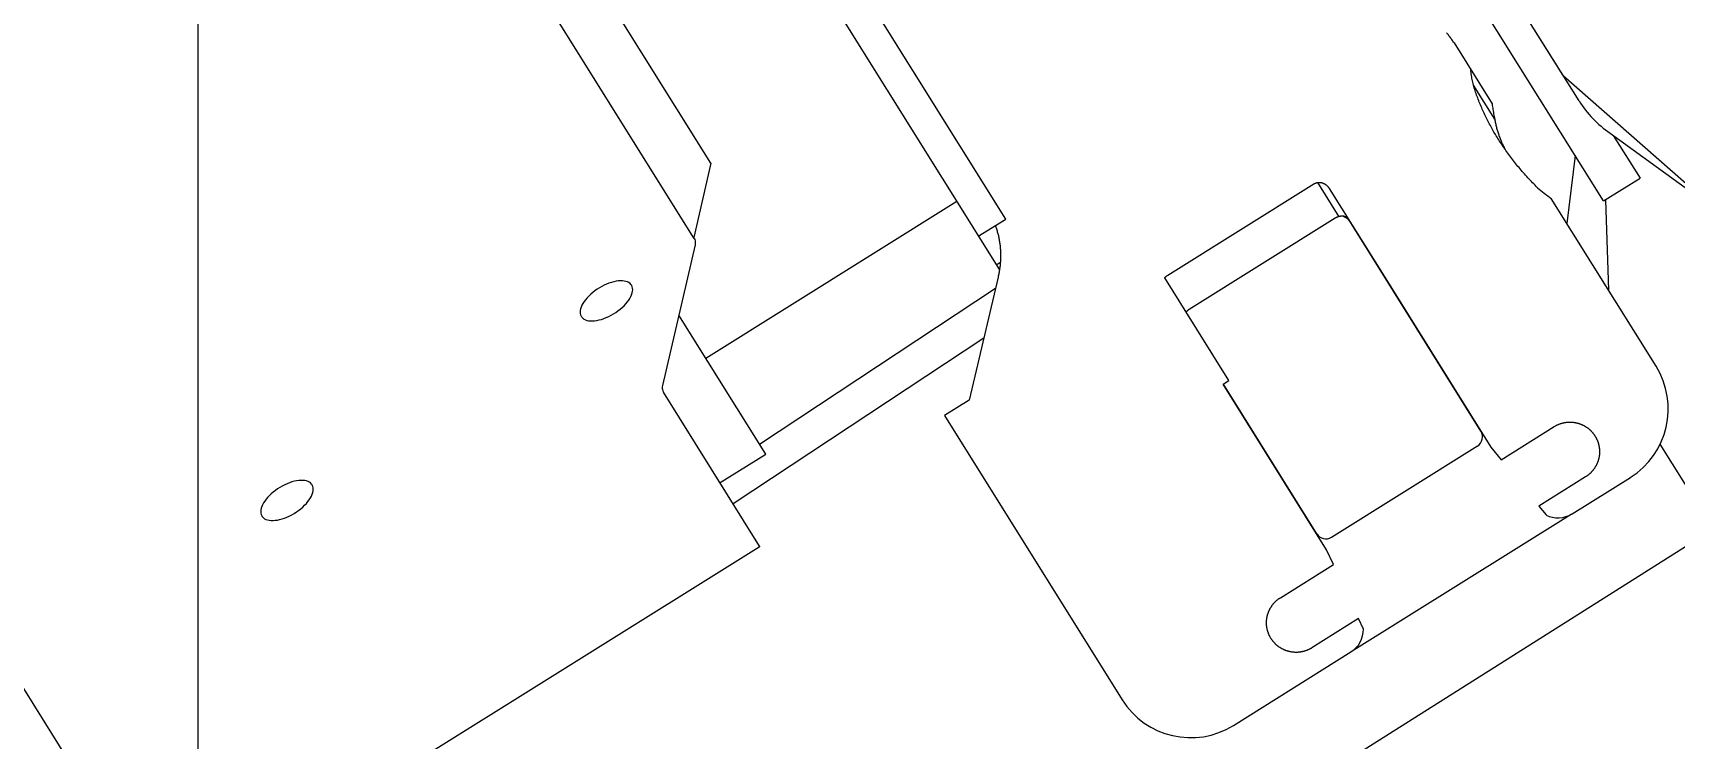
# Model space of a CAD drawing. Extents: x -79364 to 3230, y 28528 to 72157.
# Drawn here: x -67050.5 to -66745.1, y 55026.4 to 55157.9 of the extents above; entities that cross this region are included whole.
import ezdxf

# ---------------------------------------------------------------- set-up
doc = ezdxf.new("R2010")
doc.units = 0
doc.header["$LTSCALE"] = 500
doc.linetypes.add('CENTER', pattern=[7, 4, -1, 1, -1])
doc.layers.get('0').update_dxf_attribs({"linetype": 'CONTINUOUS'})
doc.layers.add('S0CO1', color=1, linetype='CONTINUOUS')

# ---------------------------------------------------------------- blocks, each defined once
blk = doc.blocks.new('PK65002M m platform_side')
at = {"linetype": 'Continuous'}
for p, q in [((-9763.57, 5988.58), (-9840.82, 6112.21)), ((-9874.67, 5985.22), (-9940.55, 6090.66)), ((-9945.77, 6087.69), (-9875.83, 5975.75)), ((-9929.48, 5995.57), (-9972.31, 6064.1)), ((-9771.06, 6011.89), (-9799.7, 6057.73)), ((-9932.56, 5981.62), (-9974.1, 6048.11)), ((-9768.12, 6007.18), (-9786.83, 6037.12)), ((-9791.35, 6017.95), (-9784.26, 6006.6)), ((-9771.06, 6011.89), (-9743.64, 5987.77)), ((-9783.79, 6003.76), (-9787.76, 6010.12)), ((-9762.34, 6001.2), (-9741.12, 5985.76)), ((-9761.75, 6000.77), (-9756.78, 5992.82)), ((-9929.48, 5995.57), (-9932.66, 5981.79)), ((-9768.86, 5997.05), (-9770.36, 5984.36)), ((-9763.57, 5988.58), (-9756.78, 5992.82)), ((-9844.55, 5974.77), (-9817.42, 5991.73)), ((-9816.74, 5992.01), (-9812.77, 5985.65)), ((-9814.55, 5990.92), (-9803.74, 5973.61)), ((-9883.77, 5988.46), (-9930.41, 5959.32)), ((-9753.8, 5957.86), (-9773.27, 5989.02)), ((-9763.22, 5988.79), (-9762.64, 5972)), ((-9879.76, 5982.04), (-9874.67, 5985.22)), ((-9813.44, 5985.37), (-9840.58, 5968.41)), ((-9786.35, 5945.78), (-9810.72, 5984.79)), ((-10040.95, 5872.02), (-10108.95, 5980.85)), ((-9932.41, 5980.39), (-9938.44, 5954.29)), ((-9876.43, 5976.72), (-9875.66, 5977.21)), ((-9876.09, 5974.4), (-9881.48, 5951.56)), ((-9833.18, 5955.21), (-9845.11, 5974.29)), ((-9920.43, 5943.34), (-9876.57, 5972.39)), ((-9803.74, 5973.61), (-9784.49, 5942.81)), ((-9919.28, 5941.51), (-9935.43, 5967.34)), ((-9878.76, 5963.07), (-9925.3, 5932.26)), ((-9920.4, 5924.43), (-9938.29, 5953.06)), ((-9834.27, 5954.53), (-9833.18, 5955.21)), ((-9834.27, 5954.53), (-9816.88, 5926.7)), ((-9815.02, 5923.74), (-9834.27, 5954.53)), ((-9881.48, 5951.56), (-9886.05, 5948.71)), ((-9886.05, 5948.71), (-9853.03, 5895.86)), ((-9782.59, 5940.47), (-9772.73, 5946.63)), ((-9743.86, 5928.73), (-9753.02, 5943.39)), ((-9927.76, 5936.21), (-9919.28, 5941.51)), ((-9814.12, 5926.07), (-9786.98, 5943.03)), ((-9784.49, 5942.81), (-9782.59, 5940.47)), ((-9766.89, 5937.31), (-9775.6, 5931.86)), ((-9769.38, 5930.44), (-9758.58, 5937.19)), ((-9775.6, 5931.86), (-9774.24, 5930.2)), ((-9769.58, 5930.31), (-9810.49, 5904.76)), ((-9978.24, 5779.02), (-9743.14, 5927.67)), ((-9920.52, 5924.24), (-10030.43, 5855.56)), ((-9813.75, 5920.99), (-9815.02, 5923.74)), ((-9823.61, 5914.83), (-9813.75, 5920.99)), ((-9809.08, 5910.94), (-9817.79, 5905.5)), ((-9808.17, 5908.98), (-9809.08, 5910.94)), ((-9832.36, 5891.09), (-9810.52, 5904.74))]:
    blk.add_line(p, q, dxfattribs=at)
at = {"linetype": 'CENTER'}
blk.add_lwpolyline([(-10024.79, 7536.37), (-10024.79, 4362.95)], dxfattribs=at)
at = {"linetype": 'Continuous'}
for points in [[(-9791.35, 6017.95), (-9791.45, 6018.1), (-9791.55, 6018.26), (-9791.65, 6018.41), (-9791.75, 6018.56), (-9791.86, 6018.7), (-9791.96, 6018.85), (-9792.07, 6019), (-9792.18, 6019.14), (-9792.29, 6019.29), (-9792.4, 6019.43), (-9792.52, 6019.57), (-9792.64, 6019.71), (-9792.76, 6019.85)], [(-9787.76, 6010.12), (-9787.82, 6010.38), (-9787.87, 6010.63), (-9787.92, 6010.89), (-9787.97, 6011.15), (-9788.02, 6011.4), (-9788.06, 6011.66), (-9788.1, 6011.92), (-9788.14, 6012.18), (-9788.17, 6012.44), (-9788.21, 6012.7), (-9788.24, 6012.96)], [(-9784.99, 6003.33), (-9785.12, 6003.58), (-9785.25, 6003.84), (-9785.38, 6004.1), (-9785.5, 6004.35), (-9785.63, 6004.61), (-9785.75, 6004.87), (-9785.87, 6005.13), (-9785.98, 6005.38), (-9786.1, 6005.64), (-9786.21, 6005.9), (-9786.33, 6006.16), (-9786.44, 6006.42), (-9786.54, 6006.68), (-9786.65, 6006.95), (-9786.75, 6007.21), (-9786.85, 6007.47), (-9786.95, 6007.73), (-9787.05, 6008), (-9787.15, 6008.26), (-9787.24, 6008.53), (-9787.33, 6008.79), (-9787.42, 6009.06), (-9787.51, 6009.32), (-9787.6, 6009.59), (-9787.68, 6009.86), (-9787.76, 6010.12)], [(-9784.26, 6006.6), (-9784.23, 6006.34), (-9784.2, 6006.08), (-9784.16, 6005.82), (-9784.13, 6005.56), (-9784.08, 6005.3), (-9784.04, 6005.04), (-9784, 6004.79), (-9783.95, 6004.53), (-9783.9, 6004.27), (-9783.84, 6004.02), (-9783.79, 6003.76)], [(-9783.19, 6000.18), (-9783.34, 6000.42), (-9783.49, 6000.66), (-9783.63, 6000.9), (-9783.78, 6001.14), (-9783.92, 6001.38), (-9784.06, 6001.62), (-9784.2, 6001.86), (-9784.33, 6002.11), (-9784.47, 6002.35), (-9784.6, 6002.59), (-9784.73, 6002.84), (-9784.86, 6003.08), (-9784.99, 6003.33)], [(-9783.79, 6003.76), (-9783.75, 6003.57), (-9783.72, 6003.39), (-9783.68, 6003.2), (-9783.64, 6003.02), (-9783.6, 6002.84), (-9783.56, 6002.65), (-9783.52, 6002.47), (-9783.47, 6002.29), (-9783.43, 6002.11), (-9783.38, 6001.93), (-9783.33, 6001.75), (-9783.27, 6001.58), (-9783.22, 6001.4), (-9783.16, 6001.22), (-9783.11, 6001.05), (-9783.05, 6000.88), (-9782.99, 6000.7), (-9782.93, 6000.53), (-9782.86, 6000.36), (-9782.8, 6000.19), (-9782.73, 6000.02), (-9782.66, 5999.85), (-9782.59, 5999.68), (-9782.52, 5999.51), (-9782.45, 5999.34), (-9782.37, 5999.18), (-9782.29, 5999.01)], [(-9775.84, 5991.04), (-9776.07, 5991.27), (-9776.29, 5991.5), (-9776.52, 5991.73), (-9776.74, 5991.96), (-9776.96, 5992.19), (-9777.18, 5992.42), (-9777.4, 5992.65), (-9777.62, 5992.89), (-9777.83, 5993.12), (-9778.04, 5993.35), (-9778.25, 5993.59), (-9778.46, 5993.82), (-9778.66, 5994.06), (-9778.87, 5994.3), (-9779.07, 5994.54), (-9779.27, 5994.77), (-9779.47, 5995.01), (-9779.66, 5995.25), (-9779.86, 5995.49), (-9780.05, 5995.73), (-9780.24, 5995.98), (-9780.43, 5996.22), (-9780.62, 5996.46), (-9780.8, 5996.7), (-9780.99, 5996.95), (-9781.17, 5997.19), (-9781.35, 5997.44), (-9781.52, 5997.69), (-9781.7, 5997.93), (-9781.87, 5998.18), (-9782.04, 5998.43), (-9782.21, 5998.68), (-9782.38, 5998.92), (-9782.55, 5999.17), (-9782.71, 5999.42), (-9782.88, 5999.67), (-9783.04, 5999.93), (-9783.19, 6000.18)], [(-9782.29, 5999.01), (-9782.21, 5998.84), (-9782.13, 5998.68), (-9782.05, 5998.51), (-9781.97, 5998.35), (-9781.9, 5998.22)], [(-9817.42, 5991.73), (-9817.38, 5991.75), (-9817.35, 5991.77), (-9817.32, 5991.79), (-9817.29, 5991.8), (-9817.26, 5991.82), (-9817.22, 5991.84), (-9817.19, 5991.85), (-9817.16, 5991.87), (-9817.12, 5991.88), (-9817.09, 5991.9), (-9817.05, 5991.91), (-9817.02, 5991.93), (-9816.99, 5991.94), (-9816.95, 5991.95), (-9816.92, 5991.96), (-9816.88, 5991.97), (-9816.85, 5991.98), (-9816.81, 5991.99), (-9816.78, 5992), (-9816.74, 5992.01)], [(-9816.74, 5992.01), (-9816.71, 5992.02), (-9816.68, 5992.02), (-9816.64, 5992.03), (-9816.61, 5992.03), (-9816.57, 5992.03), (-9816.54, 5992.03), (-9816.51, 5992.03), (-9816.47, 5992.03), (-9816.44, 5992.03), (-9816.4, 5992.03), (-9816.37, 5992.03), (-9816.33, 5992.03), (-9816.29, 5992.03), (-9816.26, 5992.03), (-9816.22, 5992.02), (-9816.19, 5992.02), (-9816.15, 5992.01), (-9816.11, 5992.01), (-9816.08, 5992), (-9816.04, 5991.99), (-9816, 5991.98), (-9815.97, 5991.98), (-9815.93, 5991.97), (-9815.89, 5991.96)], [(-9815.89, 5991.96), (-9815.85, 5991.94), (-9815.81, 5991.93), (-9815.78, 5991.92), (-9815.74, 5991.91), (-9815.7, 5991.89), (-9815.66, 5991.88), (-9815.63, 5991.86), (-9815.59, 5991.84), (-9815.55, 5991.83), (-9815.51, 5991.81), (-9815.48, 5991.79), (-9815.44, 5991.77), (-9815.4, 5991.75), (-9815.36, 5991.72), (-9815.33, 5991.7), (-9815.29, 5991.68), (-9815.25, 5991.65), (-9815.22, 5991.63), (-9815.18, 5991.6), (-9815.15, 5991.58), (-9815.11, 5991.55), (-9815.08, 5991.52), (-9815.04, 5991.49), (-9815.01, 5991.46), (-9814.97, 5991.43), (-9814.94, 5991.4), (-9814.91, 5991.37), (-9814.87, 5991.33), (-9814.84, 5991.3), (-9814.81, 5991.26), (-9814.78, 5991.23), (-9814.75, 5991.19), (-9814.72, 5991.16), (-9814.69, 5991.12), (-9814.66, 5991.08), (-9814.63, 5991.04), (-9814.61, 5991), (-9814.58, 5990.96), (-9814.55, 5990.92)], [(-9876.62, 5984), (-9876.57, 5983.89), (-9876.51, 5983.72), (-9876.45, 5983.55), (-9876.39, 5983.37), (-9876.34, 5983.2), (-9876.28, 5983.02), (-9876.23, 5982.84), (-9876.18, 5982.66), (-9876.13, 5982.48), (-9876.09, 5982.31), (-9876.04, 5982.13), (-9876, 5981.94), (-9875.96, 5981.76), (-9875.93, 5981.58), (-9875.89, 5981.4), (-9875.86, 5981.22), (-9875.83, 5981.03), (-9875.8, 5980.85), (-9875.77, 5980.66), (-9875.75, 5980.48), (-9875.72, 5980.29), (-9875.7, 5980.1), (-9875.68, 5979.92), (-9875.67, 5979.73), (-9875.65, 5979.54), (-9875.64, 5979.36), (-9875.63, 5979.17), (-9875.63, 5978.98), (-9875.62, 5978.79), (-9875.62, 5978.6), (-9875.62, 5978.41), (-9875.62, 5978.22), (-9875.62, 5978.03), (-9875.63, 5977.84), (-9875.63, 5977.65), (-9875.64, 5977.46), (-9875.66, 5977.27), (-9875.67, 5977.08), (-9875.69, 5976.89), (-9875.7, 5976.69), (-9875.73, 5976.5), (-9875.75, 5976.31), (-9875.77, 5976.12), (-9875.8, 5975.93), (-9875.83, 5975.74), (-9875.86, 5975.55), (-9875.89, 5975.36), (-9875.93, 5975.16), (-9875.97, 5974.97), (-9876.01, 5974.78), (-9876.05, 5974.59), (-9876.09, 5974.4)], [(-9812.77, 5985.65), (-9812.8, 5985.64), (-9812.84, 5985.63), (-9812.87, 5985.62), (-9812.91, 5985.61), (-9812.94, 5985.6), (-9812.98, 5985.59), (-9813.01, 5985.58), (-9813.05, 5985.57), (-9813.08, 5985.55), (-9813.11, 5985.54), (-9813.15, 5985.52), (-9813.18, 5985.51), (-9813.22, 5985.49), (-9813.25, 5985.48), (-9813.28, 5985.46), (-9813.31, 5985.44), (-9813.35, 5985.43), (-9813.38, 5985.41), (-9813.41, 5985.39), (-9813.44, 5985.37)], [(-9812, 5985.74), (-9812.04, 5985.74), (-9812.07, 5985.74), (-9812.11, 5985.74), (-9812.14, 5985.74), (-9812.18, 5985.74), (-9812.21, 5985.74), (-9812.25, 5985.74), (-9812.28, 5985.74), (-9812.32, 5985.74), (-9812.35, 5985.73), (-9812.39, 5985.73), (-9812.43, 5985.72), (-9812.47, 5985.72), (-9812.5, 5985.71), (-9812.54, 5985.71), (-9812.58, 5985.7), (-9812.61, 5985.69), (-9812.65, 5985.68), (-9812.69, 5985.67), (-9812.73, 5985.66), (-9812.77, 5985.65)], [(-9810.95, 5985.15), (-9810.96, 5985.17), (-9810.98, 5985.2), (-9810.99, 5985.22), (-9811.01, 5985.24), (-9811.02, 5985.26), (-9811.04, 5985.28), (-9811.06, 5985.3), (-9811.07, 5985.32), (-9811.09, 5985.34), (-9811.11, 5985.35), (-9811.13, 5985.37), (-9811.15, 5985.39), (-9811.17, 5985.41), (-9811.19, 5985.42), (-9811.21, 5985.44), (-9811.23, 5985.46), (-9811.25, 5985.47), (-9811.27, 5985.49), (-9811.29, 5985.5), (-9811.32, 5985.52), (-9811.34, 5985.53), (-9811.36, 5985.55), (-9811.39, 5985.56), (-9811.41, 5985.57), (-9811.44, 5985.59), (-9811.47, 5985.6), (-9811.49, 5985.61), (-9811.52, 5985.62), (-9811.55, 5985.63), (-9811.57, 5985.64), (-9811.6, 5985.65), (-9811.63, 5985.66), (-9811.66, 5985.67), (-9811.69, 5985.68), (-9811.72, 5985.69), (-9811.75, 5985.7), (-9811.78, 5985.7), (-9811.81, 5985.71), (-9811.84, 5985.72), (-9811.87, 5985.72), (-9811.91, 5985.73), (-9811.94, 5985.73), (-9811.97, 5985.73), (-9812, 5985.74)], [(-9932.56, 5981.62), (-9932.45, 5981.41), (-9932.39, 5981.19), (-9932.36, 5980.94), (-9932.37, 5980.67), (-9932.41, 5980.39)], [(-9845.11, 5974.29), (-9845.08, 5974.32), (-9845.06, 5974.34), (-9845.03, 5974.37), (-9845.01, 5974.4), (-9844.98, 5974.43), (-9844.96, 5974.45), (-9844.93, 5974.48), (-9844.9, 5974.5), (-9844.88, 5974.53), (-9844.85, 5974.55), (-9844.82, 5974.58), (-9844.79, 5974.6), (-9844.77, 5974.62), (-9844.74, 5974.65), (-9844.71, 5974.67), (-9844.68, 5974.69), (-9844.65, 5974.71), (-9844.62, 5974.73), (-9844.59, 5974.75), (-9844.55, 5974.77)], [(-9944.22, 5972.92), (-9944.32, 5973.06), (-9944.49, 5973.24), (-9944.71, 5973.4), (-9944.97, 5973.53), (-9945.25, 5973.63), (-9945.57, 5973.69), (-9945.91, 5973.73), (-9946.29, 5973.73), (-9946.68, 5973.71), (-9947.09, 5973.65), (-9947.52, 5973.56), (-9947.96, 5973.44), (-9948.41, 5973.29), (-9948.86, 5973.11), (-9949.3, 5972.91), (-9949.75, 5972.68), (-9950.19, 5972.42), (-9950.62, 5972.15), (-9951.04, 5971.86), (-9951.43, 5971.55), (-9951.8, 5971.23), (-9952.15, 5970.9), (-9952.47, 5970.57)], [(-9945.29, 5969.44), (-9945, 5969.78), (-9944.74, 5970.13), (-9944.52, 5970.47), (-9944.33, 5970.81), (-9944.19, 5971.14), (-9944.08, 5971.47), (-9944.02, 5971.78), (-9943.99, 5972.07), (-9944.01, 5972.35), (-9944.07, 5972.61), (-9944.17, 5972.84), (-9944.22, 5972.92)], [(-9952.47, 5970.57), (-9952.76, 5970.22), (-9953.02, 5969.88), (-9953.24, 5969.53), (-9953.43, 5969.19), (-9953.57, 5968.86), (-9953.68, 5968.54), (-9953.74, 5968.23), (-9953.77, 5967.93), (-9953.75, 5967.66), (-9953.69, 5967.4), (-9953.59, 5967.16), (-9953.54, 5967.09)], [(-9953.54, 5967.09), (-9953.45, 5966.95), (-9953.27, 5966.77), (-9953.05, 5966.61), (-9952.79, 5966.48), (-9952.51, 5966.38), (-9952.19, 5966.31), (-9951.85, 5966.28), (-9951.47, 5966.27), (-9951.08, 5966.3), (-9950.67, 5966.36), (-9950.24, 5966.45), (-9949.8, 5966.57), (-9949.36, 5966.72), (-9948.9, 5966.9), (-9948.46, 5967.1), (-9948.01, 5967.33), (-9947.57, 5967.58), (-9947.14, 5967.86), (-9946.73, 5968.14), (-9946.33, 5968.45), (-9945.96, 5968.77), (-9945.61, 5969.1), (-9945.29, 5969.44)], [(-9840.58, 5968.41), (-9840.61, 5968.39), (-9840.64, 5968.37), (-9840.67, 5968.35), (-9840.7, 5968.33), (-9840.73, 5968.31), (-9840.76, 5968.29), (-9840.79, 5968.26), (-9840.82, 5968.24), (-9840.85, 5968.22), (-9840.88, 5968.19), (-9840.9, 5968.17), (-9840.93, 5968.14), (-9840.96, 5968.12), (-9840.98, 5968.09), (-9841.01, 5968.06), (-9841.03, 5968.04), (-9841.06, 5968.01), (-9841.08, 5967.98), (-9841.11, 5967.96), (-9841.13, 5967.93)], [(-9938.44, 5954.29), (-9938.49, 5954.01), (-9938.49, 5953.74), (-9938.47, 5953.5), (-9938.4, 5953.27), (-9938.29, 5953.06)], [(-9772.73, 5946.63), (-9772.66, 5946.67), (-9772.59, 5946.71), (-9772.52, 5946.75), (-9772.45, 5946.79), (-9772.38, 5946.83), (-9772.31, 5946.87), (-9772.23, 5946.9), (-9772.16, 5946.94), (-9772.09, 5946.97), (-9772.01, 5947), (-9771.94, 5947.04), (-9771.86, 5947.07), (-9771.79, 5947.1), (-9771.71, 5947.13), (-9771.64, 5947.15), (-9771.56, 5947.18), (-9771.48, 5947.2), (-9771.41, 5947.23), (-9771.33, 5947.25), (-9771.25, 5947.27), (-9771.17, 5947.29), (-9771.09, 5947.31), (-9771.02, 5947.33), (-9770.94, 5947.35), (-9770.86, 5947.37), (-9770.78, 5947.38), (-9770.7, 5947.39), (-9770.62, 5947.41), (-9770.54, 5947.42), (-9770.46, 5947.43), (-9770.38, 5947.44), (-9770.3, 5947.44), (-9770.22, 5947.45), (-9770.14, 5947.46), (-9770.06, 5947.46), (-9769.98, 5947.46), (-9769.9, 5947.47), (-9769.82, 5947.47), (-9769.74, 5947.47), (-9769.65, 5947.46), (-9769.57, 5947.46), (-9769.49, 5947.46), (-9769.41, 5947.45), (-9769.33, 5947.45), (-9769.25, 5947.44), (-9769.17, 5947.43), (-9769.09, 5947.42), (-9769.01, 5947.41), (-9768.93, 5947.4), (-9768.85, 5947.38), (-9768.77, 5947.37), (-9768.69, 5947.35), (-9768.61, 5947.34), (-9768.54, 5947.32), (-9768.46, 5947.3), (-9768.38, 5947.28), (-9768.3, 5947.26), (-9768.23, 5947.24), (-9768.15, 5947.21), (-9768.07, 5947.19), (-9768, 5947.16), (-9767.92, 5947.13), (-9767.84, 5947.1), (-9767.77, 5947.08), (-9767.69, 5947.04), (-9767.62, 5947.01), (-9767.54, 5946.98), (-9767.47, 5946.95), (-9767.4, 5946.91), (-9767.32, 5946.88), (-9767.25, 5946.84), (-9767.18, 5946.8), (-9767.11, 5946.76), (-9767.04, 5946.72), (-9766.97, 5946.68), (-9766.9, 5946.64), (-9766.83, 5946.59), (-9766.77, 5946.55), (-9766.7, 5946.51), (-9766.63, 5946.46), (-9766.57, 5946.41), (-9766.5, 5946.37), (-9766.44, 5946.32), (-9766.38, 5946.27), (-9766.31, 5946.22), (-9766.25, 5946.16), (-9766.19, 5946.11), (-9766.13, 5946.06), (-9766.07, 5946), (-9766.01, 5945.95), (-9765.95, 5945.89), (-9765.9, 5945.83), (-9765.84, 5945.78), (-9765.78, 5945.72), (-9765.73, 5945.66), (-9765.68, 5945.6), (-9765.62, 5945.54), (-9765.57, 5945.47), (-9765.52, 5945.41), (-9765.47, 5945.35), (-9765.42, 5945.28), (-9765.37, 5945.22), (-9765.32, 5945.15), (-9765.28, 5945.09), (-9765.23, 5945.02), (-9765.19, 5944.95), (-9765.15, 5944.89), (-9765.1, 5944.82), (-9765.06, 5944.75), (-9765.02, 5944.68), (-9764.98, 5944.61), (-9764.94, 5944.54), (-9764.91, 5944.47), (-9764.87, 5944.4), (-9764.84, 5944.32), (-9764.8, 5944.25), (-9764.77, 5944.17), (-9764.74, 5944.1), (-9764.71, 5944.03), (-9764.68, 5943.95), (-9764.65, 5943.87), (-9764.62, 5943.8), (-9764.59, 5943.72), (-9764.57, 5943.64), (-9764.54, 5943.57), (-9764.52, 5943.49), (-9764.5, 5943.41), (-9764.48, 5943.33), (-9764.46, 5943.25), (-9764.44, 5943.18), (-9764.42, 5943.1), (-9764.41, 5943.02), (-9764.39, 5942.94), (-9764.38, 5942.86), (-9764.37, 5942.78), (-9764.36, 5942.7), (-9764.35, 5942.62), (-9764.34, 5942.54), (-9764.33, 5942.46), (-9764.32, 5942.38), (-9764.32, 5942.3), (-9764.31, 5942.22), (-9764.31, 5942.14), (-9764.31, 5942.06), (-9764.31, 5941.98), (-9764.31, 5941.9), (-9764.31, 5941.82), (-9764.31, 5941.73), (-9764.32, 5941.65), (-9764.32, 5941.57), (-9764.33, 5941.49), (-9764.33, 5941.41), (-9764.34, 5941.33), (-9764.35, 5941.25), (-9764.36, 5941.17), (-9764.38, 5941.09), (-9764.39, 5941.01), (-9764.4, 5940.93), (-9764.42, 5940.85), (-9764.44, 5940.78), (-9764.45, 5940.7), (-9764.47, 5940.62), (-9764.49, 5940.54), (-9764.52, 5940.46), (-9764.54, 5940.39), (-9764.56, 5940.31), (-9764.59, 5940.23), (-9764.61, 5940.16), (-9764.64, 5940.08), (-9764.67, 5940), (-9764.7, 5939.93), (-9764.73, 5939.85), (-9764.76, 5939.78), (-9764.79, 5939.7), (-9764.83, 5939.63), (-9764.86, 5939.56), (-9764.9, 5939.49), (-9764.94, 5939.41), (-9764.97, 5939.34), (-9765.01, 5939.27), (-9765.05, 5939.2), (-9765.09, 5939.13), (-9765.14, 5939.06), (-9765.18, 5938.99), (-9765.22, 5938.93), (-9765.27, 5938.86), (-9765.31, 5938.79), (-9765.36, 5938.73), (-9765.41, 5938.66), (-9765.46, 5938.6), (-9765.51, 5938.54), (-9765.56, 5938.48), (-9765.61, 5938.41), (-9765.66, 5938.35), (-9765.72, 5938.29), (-9765.77, 5938.23), (-9765.83, 5938.17), (-9765.88, 5938.11), (-9765.94, 5938.06)], [(-9765.94, 5938.06), (-9766, 5938), (-9766.06, 5937.94), (-9766.12, 5937.89), (-9766.18, 5937.84), (-9766.24, 5937.78), (-9766.3, 5937.73), (-9766.36, 5937.68), (-9766.42, 5937.63), (-9766.49, 5937.58), (-9766.55, 5937.53), (-9766.62, 5937.48), (-9766.69, 5937.44), (-9766.75, 5937.39), (-9766.82, 5937.35), (-9766.89, 5937.31)], [(-10003.58, 5935.82), (-10003.68, 5935.96), (-10003.86, 5936.15), (-10004.08, 5936.3), (-10004.33, 5936.43), (-10004.62, 5936.53), (-10004.93, 5936.6), (-10005.28, 5936.63), (-10005.65, 5936.64), (-10006.04, 5936.61), (-10006.46, 5936.55), (-10006.88, 5936.46), (-10007.32, 5936.34), (-10007.77, 5936.19), (-10008.22, 5936.01), (-10008.67, 5935.81), (-10009.12, 5935.58), (-10009.56, 5935.33), (-10009.99, 5935.06), (-10010.4, 5934.77), (-10010.79, 5934.46), (-10011.17, 5934.14), (-10011.52, 5933.81), (-10011.84, 5933.47)], [(-10004.65, 5932.35), (-10004.36, 5932.69), (-10004.1, 5933.03), (-10003.88, 5933.38), (-10003.7, 5933.72), (-10003.55, 5934.05), (-10003.45, 5934.37), (-10003.38, 5934.68), (-10003.36, 5934.98), (-10003.38, 5935.26), (-10003.44, 5935.51), (-10003.54, 5935.75), (-10003.58, 5935.82)], [(-10011.84, 5933.47), (-10012.13, 5933.13), (-10012.38, 5932.78), (-10012.61, 5932.44), (-10012.79, 5932.1), (-10012.94, 5931.77), (-10013.04, 5931.44), (-10013.11, 5931.13), (-10013.13, 5930.84), (-10013.11, 5930.56), (-10013.05, 5930.3), (-10012.95, 5930.07), (-10012.91, 5929.99)], [(-10012.91, 5929.99), (-10012.81, 5929.85), (-10012.63, 5929.67), (-10012.41, 5929.51), (-10012.16, 5929.38), (-10011.87, 5929.29), (-10011.55, 5929.22), (-10011.21, 5929.18), (-10010.84, 5929.18), (-10010.44, 5929.21), (-10010.03, 5929.26), (-10009.61, 5929.35), (-10009.17, 5929.47), (-10008.72, 5929.63), (-10008.27, 5929.8), (-10007.82, 5930.01), (-10007.37, 5930.23), (-10006.93, 5930.49), (-10006.5, 5930.76), (-10006.09, 5931.05), (-10005.69, 5931.36), (-10005.32, 5931.68), (-10004.97, 5932.01), (-10004.65, 5932.35)], [(-9920.4, 5924.43), (-9920.4, 5924.41), (-9920.4, 5924.39), (-9920.4, 5924.36), (-9920.42, 5924.34), (-9920.43, 5924.31), (-9920.46, 5924.29), (-9920.49, 5924.26), (-9920.52, 5924.24)], [(-9817.79, 5905.5), (-9817.86, 5905.46), (-9817.93, 5905.41), (-9818, 5905.37), (-9818.07, 5905.34), (-9818.14, 5905.3), (-9818.21, 5905.26), (-9818.28, 5905.22), (-9818.36, 5905.19), (-9818.43, 5905.16), (-9818.5, 5905.12), (-9818.58, 5905.09), (-9818.65, 5905.06), (-9818.73, 5905.03), (-9818.81, 5905), (-9818.88, 5904.97), (-9818.96, 5904.95), (-9819.04, 5904.92), (-9819.11, 5904.9), (-9819.19, 5904.88), (-9819.27, 5904.85), (-9819.35, 5904.83), (-9819.42, 5904.82), (-9819.5, 5904.8), (-9819.58, 5904.78), (-9819.66, 5904.76), (-9819.74, 5904.75), (-9819.82, 5904.74), (-9819.9, 5904.72), (-9819.98, 5904.71), (-9820.06, 5904.7), (-9820.14, 5904.69), (-9820.22, 5904.69), (-9820.3, 5904.68), (-9820.38, 5904.67), (-9820.46, 5904.67), (-9820.54, 5904.67), (-9820.62, 5904.67), (-9820.7, 5904.67), (-9820.78, 5904.67), (-9820.86, 5904.67), (-9820.95, 5904.67), (-9821.03, 5904.68), (-9821.11, 5904.68), (-9821.19, 5904.69), (-9821.27, 5904.69), (-9821.35, 5904.7), (-9821.43, 5904.71), (-9821.51, 5904.73), (-9821.59, 5904.74), (-9821.67, 5904.75), (-9821.75, 5904.77), (-9821.83, 5904.78), (-9821.9, 5904.8), (-9821.98, 5904.82), (-9822.06, 5904.84), (-9822.14, 5904.86), (-9822.22, 5904.88), (-9822.29, 5904.9), (-9822.37, 5904.92), (-9822.45, 5904.95), (-9822.52, 5904.98), (-9822.6, 5905), (-9822.67, 5905.03), (-9822.75, 5905.06), (-9822.83, 5905.09), (-9822.9, 5905.12), (-9822.97, 5905.16), (-9823.05, 5905.19), (-9823.12, 5905.23), (-9823.19, 5905.26), (-9823.27, 5905.3), (-9823.34, 5905.34), (-9823.41, 5905.38), (-9823.48, 5905.42), (-9823.55, 5905.46), (-9823.62, 5905.5), (-9823.68, 5905.54), (-9823.75, 5905.59), (-9823.82, 5905.63), (-9823.88, 5905.68), (-9823.95, 5905.73), (-9824.01, 5905.77), (-9824.08, 5905.82), (-9824.14, 5905.87), (-9824.2, 5905.92), (-9824.26, 5905.98), (-9824.32, 5906.03), (-9824.39, 5906.08), (-9824.44, 5906.14), (-9824.5, 5906.19), (-9824.56, 5906.25), (-9824.62, 5906.31), (-9824.68, 5906.36), (-9824.73, 5906.42), (-9824.79, 5906.48), (-9824.84, 5906.54), (-9824.89, 5906.61), (-9824.94, 5906.67), (-9825, 5906.73), (-9825.05, 5906.79), (-9825.09, 5906.86), (-9825.14, 5906.92), (-9825.19, 5906.99), (-9825.24, 5907.05), (-9825.28, 5907.12), (-9825.32, 5907.19), (-9825.37, 5907.26), (-9825.41, 5907.32), (-9825.45, 5907.39), (-9825.49, 5907.46), (-9825.53, 5907.53), (-9825.57, 5907.6), (-9825.6, 5907.68), (-9825.64, 5907.75), (-9825.68, 5907.82), (-9825.71, 5907.9), (-9825.74, 5907.97), (-9825.77, 5908.04), (-9825.8, 5908.12), (-9825.83, 5908.19), (-9825.86, 5908.27), (-9825.89, 5908.35), (-9825.92, 5908.42), (-9825.94, 5908.5), (-9825.97, 5908.58), (-9825.99, 5908.66), (-9826.01, 5908.73), (-9826.03, 5908.81), (-9826.05, 5908.89), (-9826.07, 5908.97), (-9826.09, 5909.05), (-9826.1, 5909.13), (-9826.12, 5909.2), (-9826.13, 5909.28), (-9826.14, 5909.36), (-9826.15, 5909.44), (-9826.16, 5909.52), (-9826.17, 5909.6), (-9826.18, 5909.68), (-9826.19, 5909.76), (-9826.19, 5909.84), (-9826.19, 5909.92), (-9826.2, 5910.01), (-9826.2, 5910.09), (-9826.2, 5910.17), (-9826.2, 5910.25), (-9826.2, 5910.33), (-9826.19, 5910.41), (-9826.19, 5910.49), (-9826.18, 5910.57), (-9826.18, 5910.65), (-9826.17, 5910.73), (-9826.16, 5910.81), (-9826.15, 5910.89), (-9826.14, 5910.97), (-9826.13, 5911.05), (-9826.11, 5911.13), (-9826.1, 5911.21), (-9826.08, 5911.29), (-9826.07, 5911.37), (-9826.05, 5911.45), (-9826.03, 5911.53), (-9826.01, 5911.6), (-9825.99, 5911.68), (-9825.96, 5911.76), (-9825.94, 5911.83), (-9825.92, 5911.91), (-9825.89, 5911.99), (-9825.86, 5912.06), (-9825.83, 5912.14), (-9825.8, 5912.22), (-9825.77, 5912.29), (-9825.74, 5912.36), (-9825.71, 5912.44), (-9825.67, 5912.51), (-9825.64, 5912.59), (-9825.6, 5912.66), (-9825.56, 5912.73), (-9825.53, 5912.8), (-9825.49, 5912.87), (-9825.45, 5912.94), (-9825.41, 5913.01), (-9825.36, 5913.08), (-9825.32, 5913.15), (-9825.28, 5913.22), (-9825.23, 5913.28), (-9825.19, 5913.35), (-9825.14, 5913.41), (-9825.09, 5913.48), (-9825.04, 5913.54), (-9824.99, 5913.6), (-9824.94, 5913.67), (-9824.89, 5913.73), (-9824.84, 5913.79), (-9824.78, 5913.85), (-9824.73, 5913.91), (-9824.67, 5913.97), (-9824.62, 5914.03), (-9824.56, 5914.08)], [(-9824.56, 5914.08), (-9824.5, 5914.14), (-9824.44, 5914.2), (-9824.38, 5914.25), (-9824.32, 5914.3), (-9824.26, 5914.36), (-9824.2, 5914.41), (-9824.13, 5914.46), (-9824.07, 5914.51), (-9824.01, 5914.56), (-9823.94, 5914.61), (-9823.88, 5914.65), (-9823.81, 5914.7), (-9823.74, 5914.75), (-9823.68, 5914.79), (-9823.61, 5914.83)]]:
    blk.add_lwpolyline(points, dxfattribs=at)
for centre, radius, start, end in [((-9751.16, 6017.78), 20, 212, 235.9937), ((-9754.46, 6015.52), 32.5, 228.8588, 234.6198), ((-9812.42, 5983.73), 2, 32.0001, 88.4871), ((-9766.53, 5949.91), 15, 302.0003, 31.9999), ((-9788.04, 5944.72), 2, 302.0002, 31.9998), ((-9772.03, 5934.68), 5, 243.7609, 301.9987), ((-9780.18, 5947.28), 20, 302, 302.3962), ((-9815.18, 5927.76), 2, 212, 302), ((-9813.17, 5908.98), 5, 302.002, 0.0958), ((-9840.31, 5903.81), 15, 212.0001, 301.9999)]:
    blk.add_arc(centre, radius, start, end, dxfattribs=at)

msp = doc.modelspace()

# ---------------------------------------------------------------- block references
at = {"layer": 'S0CO1', "color": 0, "linetype": 'CENTER'}
msp.add_blockref('PK65002M m platform_side', (-56995.028, 49138.088), dxfattribs=at)

doc.saveas('drawing.dxf')
